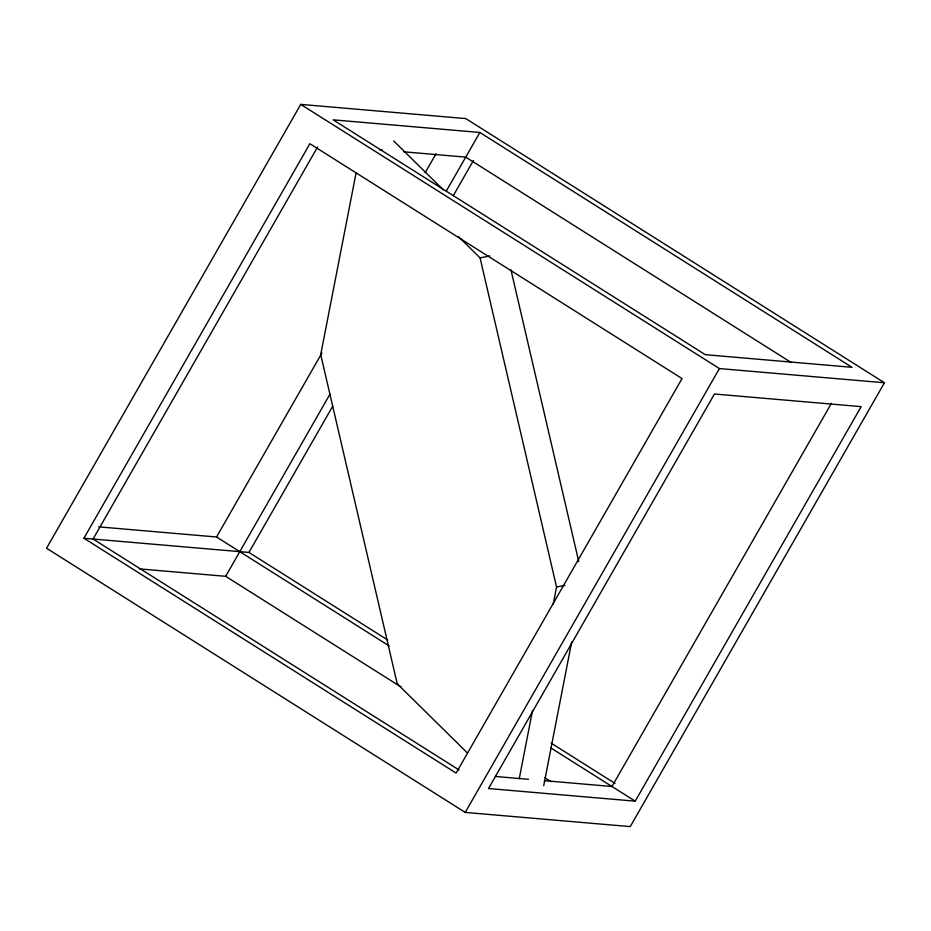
<?xml version="1.0" encoding="UTF-8"?>
<svg xmlns="http://www.w3.org/2000/svg" width="931" height="931" viewBox="0 0 931 931"><rect width="100%" height="100%" fill="white"/><g stroke="black" fill="none" stroke-linecap="round" stroke-linejoin="round"><path stroke-width="1.4" d="M356.084 172.922L320.718 354.618L397.2 683.75L467.525 753.063M519.254 778.665L532.509 710.528M553.235 604.056L556.552 587.03L480.07 257.887L458.355 236.486M543.716 785.694L571.692 641.901M300.748 104.388L46.55 548.231L465.221 812.414L630.252 826.612L884.45 382.769L465.779 118.586L300.748 104.388L719.419 368.56L884.45 382.769M83.918 538.246L309.872 143.711L682.051 378.556L456.097 773.079L83.918 538.246L248.949 552.444L387.75 640.028M317.587 147.017L93.077 539.026L459.123 769.995M98.605 526.841L216.539 536.989L321.94 352.965M425.164 172.712L435.999 153.801M139.371 568.888L225.663 576.312L329.981 394.174M446.31 191.053L479.861 132.47L852.04 367.314L705.337 354.688L333.158 119.843L479.861 132.47M248.949 552.444L332.693 406.23M453.246 195.731L473.46 160.435M465.221 812.414L719.419 368.56M831.418 403.309L611.97 786.497L544.367 780.678M635.21 801.172L861.163 406.638L714.461 394.011L488.507 788.534L635.21 801.172L550.756 747.872M480.07 257.887L489.857 255.955M556.552 587.03L564.919 585.366M379.417 149.693L382.292 149.949M403.891 151.811L465.733 157.13L791.245 362.52M495.443 776.466L528.505 779.317M551.117 743.113L614.995 783.413M216.539 536.989L389.216 645.951M225.663 576.312L401.319 687.148M545.031 777.827L551.175 781.703M393.685 140.953L443.331 189.877M510.956 269.85L578.745 561.591"/></g></svg>
